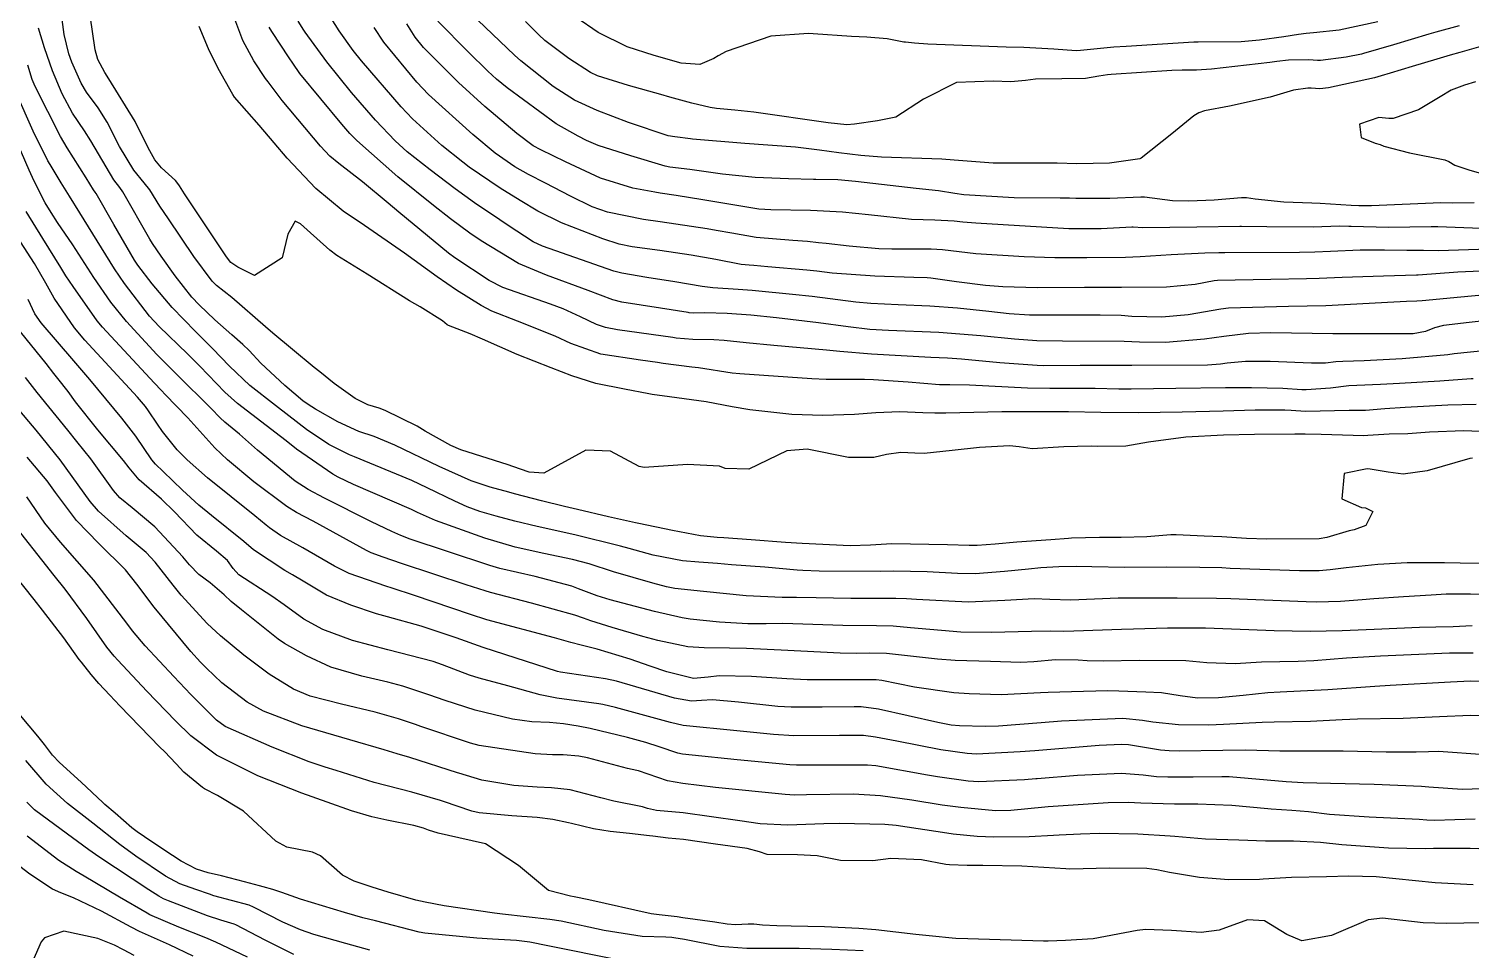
# Model space of a CAD drawing. Header units: feet. Extents: x 1313709 to 1317500, y 405869 to 411659.
# Drawn here: x 1315703.2 to 1315998.6, y 408169 to 408357.8 of the extents above; entities that cross this region are included whole.
import ezdxf

# ---------------------------------------------------------------- set-up
doc = ezdxf.new("R2010")
doc.units = ezdxf.units.FT
doc.layers.add('C-TOPO-MAJR', color=32, linetype='CONTINUOUS')

msp = doc.modelspace()

# ---------------------------------------------------------------- linework, layer by layer
at = {"layer": 'C-TOPO-MAJR'}
for points in [[(1316002, 408275.25), (1315997.09, 408275.43), (1315990.05, 408275.16), (1315985.62, 408274.8), (1315981.77, 408274.74), (1315977.41, 408274.47), (1315976.61, 408274.42), (1315967.88, 408274.64), (1315964.58, 408274.72), (1315962.49, 408274.75), (1315954.21, 408274.7), (1315947.9, 408274.52), (1315940.15, 408274.12), (1315932.48, 408273.09), (1315927.87, 408272.29), (1315922.04, 408272.21), (1315920.8, 408272.31), (1315915.14, 408272.16), (1315908.68, 408271.76), (1315906.03, 408272.14), (1315904.07, 408272.36), (1315897.92, 408272.01), (1315892.31, 408271.38), (1315886.57, 408270.8), (1315884.66, 408270.83), (1315881.82, 408270.99), (1315878.82, 408270.57), (1315876.27, 408269.93), (1315871.09, 408269.99), (1315862.59, 408271.64), (1315858.46, 408271.34), (1315850.65, 408267.57), (1315845.82, 408267.72), (1315844.68, 408268.2), (1315838.12, 408268.51), (1315829.2, 408267.92), (1315828.2, 408268.09), (1315822.35, 408271.23), (1315817.24, 408271.43), (1315808.67, 408266.74), (1315805.67, 408266.97), (1315802.34, 408268.11), (1315801.34, 408268.44), (1315791.67, 408271.52), (1315789.59, 408272.39), (1315784.35, 408275.39), (1315782.74, 408276.4), (1315776.2, 408279.61), (1315774.95, 408280.04), (1315772.61, 408280.78), (1315770.06, 408282.06), (1315765.75, 408285.14), (1315762.79, 408287.48), (1315761.66, 408288.37), (1315757.18, 408292.11), (1315753.19, 408295.45), (1315751.7, 408296.72), (1315744.75, 408302.71), (1315741.65, 408305.18), (1315740.73, 408306.07), (1315736.99, 408311.16), (1315731.78, 408318.86), (1315730.04, 408321.48), (1315727.98, 408324.77), (1315726.85, 408326.21), (1315724.67, 408328.81), (1315721.75, 408333.65), (1315719.21, 408338.7), (1315717.41, 408341.58), (1315715, 408344.84), (1315713.93, 408346.63), (1315712.03, 408350.93), (1315711.41, 408352.66), (1315710.42, 408356.6), (1315709.52, 408363.28)], [(1315999.64, 408280.84), (1315993.84, 408280.67), (1315985.11, 408280.19), (1315980.92, 408279.93), (1315976.93, 408279.6), (1315976.66, 408279.59), (1315973.64, 408279.57), (1315964.7, 408279.39), (1315961.75, 408279.56), (1315960.46, 408279.65), (1315954.35, 408279.64), (1315947.79, 408279.48), (1315939.42, 408279.24), (1315930.37, 408279.08), (1315922.75, 408279.15), (1315916.11, 408279.29), (1315911.65, 408279.35), (1315909.08, 408279.34), (1315905.73, 408279.34), (1315902.46, 408279.34), (1315890.98, 408279.05), (1315888.75, 408279.03), (1315886.27, 408279.14), (1315881.6, 408279.32), (1315876.64, 408279.09), (1315872.28, 408278.75), (1315865.84, 408278.54), (1315859.48, 408278.78), (1315850.83, 408279.7), (1315847.21, 408280.36), (1315841.9, 408281.35), (1315834.38, 408282.39), (1315830.86, 408282.88), (1315830.2, 408283.01), (1315825.19, 408283.98), (1315819.33, 408285.12), (1315814.41, 408286.66), (1315810.14, 408288.32), (1315803.18, 408291.08), (1315796.08, 408294.2), (1315793.56, 408295.32), (1315789.16, 408296.98), (1315788.86, 408297.17), (1315787.92, 408297.99), (1315783.32, 408300.8), (1315781.16, 408302.07), (1315772.47, 408307.54), (1315766.31, 408311.36), (1315764.83, 408312.43), (1315760.17, 408316.58), (1315758.84, 408317.83), (1315757.71, 408318.4), (1315756.26, 408315.73), (1315755.06, 408310.85), (1315749.39, 408307.27), (1315746.01, 408308.98), (1315745.37, 408309.37), (1315744.6, 408309.92), (1315743.66, 408311.08), (1315735.09, 408323.99), (1315734.03, 408325.6), (1315733.91, 408325.81), (1315733.22, 408326.69), (1315730.4, 408329.29), (1315728.99, 408330.94), (1315727.66, 408333.42), (1315725, 408338.79), (1315719.6, 408347.57), (1315718.77, 408348.83), (1315717.3, 408351.54), (1315716.77, 408353.46), (1315715.73, 408360.55)], [(1316001.84, 408291.9), (1315995.13, 408291.2), (1315993.82, 408291.03), (1315984.44, 408290.17), (1315976.69, 408289.75), (1315972.33, 408289.62), (1315970.85, 408289.53), (1315968.79, 408289.32), (1315965.88, 408289.26), (1315957.45, 408289.66), (1315952.4, 408289.63), (1315948.61, 408289.26), (1315947.29, 408289.09), (1315944.62, 408288.91), (1315929.09, 408288.81), (1315928.03, 408288.82), (1315918.53, 408288.78), (1315911.08, 408288.74), (1315909.69, 408288.78), (1315902.05, 408289.35), (1315894.23, 408290.08), (1315891.37, 408290.3), (1315887.93, 408290.45), (1315875.8, 408291.14), (1315869.31, 408291.69), (1315866.57, 408291.94), (1315855.81, 408292.91), (1315850.13, 408293.43), (1315845.6, 408293.95), (1315843.51, 408294.09), (1315839.17, 408294.12), (1315835.79, 408294.41), (1315835.1, 408294.52), (1315823.75, 408296.15), (1315821.3, 408296.59), (1315819.46, 408297.24), (1315816.18, 408298.8), (1315812.63, 408300.39), (1315810.03, 408301.35), (1315800.25, 408304.82), (1315797.48, 408306.25), (1315790.47, 408310.86), (1315789.15, 408311.83), (1315779, 408320.22), (1315776.77, 408322.1), (1315771.56, 408326.47), (1315766.71, 408330.17), (1315764.86, 408331.68), (1315762.93, 408333.73), (1315755.1, 408343.14), (1315752.18, 408346.92), (1315751.68, 408347.64), (1315749.31, 408351.25), (1315747.05, 408355.43), (1315744.98, 408360.84)], [(1316003.64, 408308.28), (1315995.84, 408307.9), (1315987.75, 408307.31), (1315987.38, 408307.3), (1315980.64, 408307.14), (1315972.17, 408306.81), (1315967.45, 408306.61), (1315964.88, 408306.55), (1315957.6, 408306.4), (1315946.67, 408306.21), (1315945.94, 408306.14), (1315942.04, 408305.43), (1315936.21, 408304.87), (1315927, 408304.77), (1315919.39, 408304.76), (1315909.74, 408304.69), (1315902.7, 408304.9), (1315899.11, 408305.21), (1315893.19, 408305.93), (1315887.96, 408306.71), (1315887.18, 408306.77), (1315884.44, 408306.81), (1315876.47, 408307.14), (1315867.71, 408307.75), (1315864.56, 408308.11), (1315862.52, 408308.35), (1315854.56, 408309.02), (1315851.66, 408309.29), (1315850.7, 408309.36), (1315849.08, 408309.53), (1315843.87, 408310.52), (1315838.83, 408311.42), (1315832.44, 408312.34), (1315826.75, 408313.09), (1315824.11, 408313.67), (1315820.76, 408314.79), (1315812.31, 408318.01), (1315807.47, 408320.4), (1315803.83, 408322.6), (1315799.7, 408325.17), (1315793.35, 408329.48), (1315792.05, 408330.44), (1315787.79, 408333.88), (1315781.77, 408339.34), (1315779.43, 408341.81), (1315771.32, 408351.23), (1315769.65, 408353.32), (1315766.77, 408357.38), (1315764.62, 408360.75)], [(1316000.6, 408354.17), (1315996.26, 408352.96), (1315994.29, 408352.41), (1315991.57, 408351.6), (1315986.54, 408350.06), (1315981.99, 408348.72), (1315980.18, 408348.16), (1315978.78, 408347.76), (1315969.4, 408345.68), (1315967.63, 408345.49), (1315965.8, 408345.6), (1315965.17, 408345.64), (1315962.19, 408345.24), (1315957.43, 408343.76), (1315949.07, 408341.97), (1315943.97, 408341), (1315942.82, 408340.61), (1315941.8, 408339.99), (1315937.32, 408336.27), (1315931.01, 408331.3), (1315930.72, 408331.17), (1315924.55, 408330.25), (1315917.83, 408330.15), (1315913.81, 408330.28), (1315908.01, 408330.25), (1315900.69, 408330.25), (1315892.69, 408330.88), (1315890.17, 408331.09), (1315877.8, 408331.5), (1315873.59, 408331.82), (1315869.07, 408332.38), (1315865.11, 408332.94), (1315860.22, 408333.53), (1315849.86, 408334.3), (1315839.13, 408335.18), (1315838.74, 408335.24), (1315835.48, 408335.67), (1315834.14, 408335.87), (1315826.01, 408338.62), (1315819.57, 408341.03), (1315814.92, 408343.18), (1315810.57, 408345.98), (1315803.93, 408351.2), (1315802.63, 408352.37), (1315793.62, 408361)], [(1315979.51, 408359.21), (1315971.53, 408357.54), (1315966.32, 408356.94), (1315964.77, 408356.86), (1315963.21, 408356.66), (1315960.24, 408356.17), (1315955.27, 408355.47), (1315951.5, 408355.14), (1315942.69, 408355.06), (1315941.78, 408355.04), (1315935.35, 408354.65), (1315927.94, 408354.19), (1315925.39, 408354.02), (1315918.59, 408353.34), (1315917.7, 408353.3), (1315913.11, 408353.59), (1315907.01, 408353.94), (1315903.33, 408354.06), (1315887.32, 408354.66), (1315884.62, 408354.83), (1315882.75, 408355.03), (1315882.41, 408355.09), (1315879.02, 408355.71), (1315874.8, 408356.05), (1315871.7, 408356.19), (1315863.82, 408356.77), (1315862.86, 408356.82), (1315855.13, 408356.31), (1315846.03, 408353.14), (1315844.38, 408352.23), (1315843.52, 408351.68), (1315840.61, 408350.47), (1315836.81, 408350.78), (1315831.27, 408352.32), (1315825.76, 408354.13), (1315819.77, 408357.05), (1315815.22, 408360.21)], [(1315998.86, 408269.81), (1315998.34, 408269.77), (1315989.57, 408267.24), (1315984.64, 408266.53), (1315981.63, 408266.94), (1315977.93, 408267.59), (1315977.29, 408267.63), (1315972.59, 408266.7), (1315972.12, 408261.49), (1315976.11, 408259.75), (1315976.96, 408259.65), (1315978.45, 408258.88), (1315977, 408256.04), (1315974.66, 408255.11), (1315973.63, 408254.96), (1315969.06, 408253.58), (1315967.45, 408253.31), (1315956.75, 408253.22), (1315952.55, 408253.39), (1315947.54, 408253.71), (1315943.94, 408253.86), (1315938.19, 408254.1), (1315937.06, 408254.1), (1315932.2, 408253.73), (1315926.92, 408253.54), (1315922.5, 408253.55), (1315916.75, 408253.4), (1315916.13, 408253.37), (1315912.52, 408253.1), (1315905.56, 408252.59), (1315901.11, 408252.22), (1315897.43, 408251.94), (1315895.75, 408251.91), (1315891.37, 408252.09), (1315879.97, 408252.25), (1315875.55, 408251.98), (1315871.43, 408251.88), (1315861.6, 408252.34), (1315858.14, 408252.56), (1315851.11, 408253.09), (1315845.55, 408253.49), (1315844.16, 408253.58), (1315840.78, 408253.94), (1315834.99, 408255), (1315828.15, 408256.45), (1315827.43, 408256.59), (1315821.92, 408257.8), (1315815.6, 408259.28), (1315812.93, 408259.91), (1315808.16, 408261.11), (1315802.66, 408262.54), (1315801.51, 408262.85), (1315797.65, 408263.86), (1315793.77, 408265.17), (1315787.21, 408268.11), (1315778.18, 408272.52), (1315773.9, 408274.23), (1315770.77, 408275.3), (1315766.47, 408277.25), (1315761.94, 408279.88), (1315760.41, 408280.8), (1315759.33, 408281.59), (1315755.6, 408284.72), (1315750.73, 408289.3), (1315748.3, 408291.86), (1315747.02, 408293.14), (1315744.78, 408295.11), (1315741.27, 408298.18), (1315738.06, 408301.26), (1315736.61, 408302.82), (1315733.15, 408307.16), (1315730.27, 408311.24), (1315728.52, 408313.8), (1315727.95, 408314.72), (1315722.48, 408324.4), (1315721.83, 408325.25), (1315720.6, 408326.83), (1315715.87, 408334.86), (1315714.57, 408336.9), (1315712.15, 408340.49), (1315710.02, 408344.44), (1315708.03, 408349.19), (1315706.41, 408353.89), (1315705.18, 408357.92)], [(1315999.03, 408286.11), (1315998.58, 408286.07), (1315992.17, 408285.59), (1315983.91, 408285.11), (1315980.01, 408284.89), (1315975.18, 408284.74), (1315973.55, 408284.66), (1315969.78, 408284.2), (1315964.81, 408283.82), (1315963.94, 408283.85), (1315960.02, 408284.12), (1315953.64, 408284.23), (1315948.31, 408284.22), (1315938.14, 408284.11), (1315928.98, 408283.95), (1315926.46, 408283.97), (1315921.59, 408284.09), (1315912.32, 408284.12), (1315907.76, 408284.19), (1315895.85, 408284.75), (1315891.83, 408284.82), (1315889.68, 408284.88), (1315883.32, 408285.38), (1315876.22, 408285.85), (1315874.36, 408285.91), (1315866.5, 408285.97), (1315863.56, 408286.08), (1315848.78, 408287.07), (1315847.27, 408287.25), (1315840.38, 408288.3), (1315838.97, 408288.47), (1315833.14, 408289.21), (1315831.96, 408289.41), (1315828.44, 408289.87), (1315820.37, 408291.16), (1315814.19, 408293.33), (1315810.99, 408294.79), (1315803.26, 408297.92), (1315798.01, 408299.94), (1315795.81, 408301.08), (1315790.78, 408304.25), (1315786.8, 408306.95), (1315780.14, 408311.84), (1315771.91, 408317.51), (1315767.6, 408320.44), (1315761.98, 408325.06), (1315756.07, 408331.27), (1315753.41, 408334.46), (1315750.4, 408338.05), (1315745.32, 408343.82), (1315744.96, 408344.32), (1315741.97, 408349.64), (1315739.96, 408353.72), (1315738.08, 408358.29)], [(1316006.75, 408298.57), (1315998.19, 408297.65), (1315992.92, 408296.98), (1315991.07, 408296.51), (1315989.24, 408295.8), (1315986.7, 408295.31), (1315981.52, 408295.27), (1315978.92, 408295.33), (1315970.26, 408295.31), (1315957.58, 408295.49), (1315953.01, 408295.37), (1315947.97, 408294.76), (1315943.95, 408294.18), (1315935.98, 408293.51), (1315930.65, 408293.59), (1315927.5, 408293.76), (1315914.88, 408293.79), (1315909.65, 408293.85), (1315905.1, 408294.19), (1315898.2, 408294.88), (1315889.58, 408295.55), (1315879.27, 408295.95), (1315875.41, 408296.18), (1315871.03, 408296.7), (1315864.92, 408297.54), (1315856.3, 408298.59), (1315851.06, 408299.14), (1315846.2, 408299.49), (1315841.66, 408299.58), (1315839.36, 408299.54), (1315838.44, 408299.61), (1315838.25, 408299.64), (1315832.55, 408300.53), (1315824.62, 408301.79), (1315822.83, 408302.26), (1315817.73, 408304.21), (1315809.23, 408307.29), (1315803.51, 408309.71), (1315795.84, 408314.34), (1315793.52, 408315.94), (1315789.54, 408318.86), (1315786.08, 408321.57), (1315778.78, 408327.49), (1315770.36, 408334.91), (1315768.96, 408336.33), (1315767.3, 408338.25), (1315758.72, 408348.65), (1315757.24, 408350.75), (1315756.53, 408351.86), (1315752.98, 408357.24), (1315752.45, 408358.16)], [(1316004.52, 408303.55), (1315996.5, 408302.81), (1315988.55, 408302.07), (1315987.45, 408301.99), (1315985.34, 408301.9), (1315982.74, 408301.77), (1315968.83, 408301.05), (1315961.16, 408300.91), (1315948.89, 408300.56), (1315947.31, 408300.36), (1315940.66, 408299.18), (1315935.24, 408298.69), (1315929.07, 408298.87), (1315926.94, 408299.03), (1315922.6, 408299.14), (1315908.15, 408299.11), (1315903.99, 408299.4), (1315899.83, 408299.89), (1315893.39, 408300.56), (1315887.72, 408301), (1315881.27, 408301.27), (1315875.65, 408301.49), (1315872.58, 408301.76), (1315863.64, 408302.96), (1315862.96, 408303.04), (1315860.26, 408303.3), (1315851.36, 408304.21), (1315848.45, 408304.41), (1315843.26, 408304.72), (1315841.13, 408304.99), (1315835.53, 408305.97), (1315829.76, 408306.85), (1315824.68, 408307.7), (1315823.01, 408308.16), (1315808.43, 408313.29), (1315806.49, 408314.17), (1315801.37, 408317.47), (1315797.92, 408319.81), (1315796.57, 408320.68), (1315794.46, 408322.12), (1315790.52, 408325.03), (1315785.39, 408328.92), (1315780.7, 408332.62), (1315778.21, 408334.86), (1315774.22, 408339.09), (1315769.31, 408344.75), (1315764.26, 408351.01), (1315759.76, 408357.14), (1315759.52, 408357.51), (1315758.34, 408359.34)], [(1316004.18, 408312.73), (1315991.88, 408312.31), (1315988.82, 408312.37), (1315988.36, 408312.38), (1315985.44, 408312.35), (1315980.87, 408312.43), (1315975.89, 408312.43), (1315969.8, 408312.16), (1315966.59, 408312.02), (1315963.47, 408311.97), (1315948.14, 408311.9), (1315946.92, 408311.88), (1315944.08, 408311.83), (1315937.15, 408311.51), (1315930.83, 408311.06), (1315927.81, 408310.96), (1315919.89, 408310.86), (1315913.3, 408310.86), (1315907.04, 408311.05), (1315897.17, 408311.67), (1315890.3, 408312.48), (1315887.98, 408312.66), (1315879.97, 408312.66), (1315877.29, 408312.74), (1315871.2, 408313.24), (1315866.52, 408313.78), (1315864.94, 408313.97), (1315862.68, 408314.2), (1315859.64, 408314.4), (1315852.14, 408315.07), (1315847.17, 408315.91), (1315843.94, 408316.5), (1315842.12, 408316.79), (1315832.48, 408318.22), (1315829.08, 408318.73), (1315821.68, 408320.2), (1315818.56, 408321.3), (1315814.16, 408323.49), (1315808.99, 408326.19), (1315805.51, 408327.93), (1315802.71, 408329.49), (1315798.71, 408332.3), (1315794.1, 408336.11), (1315785.08, 408344.36), (1315782.67, 408346.84), (1315775.93, 408355.05), (1315773.93, 408358.09)], [(1316000.66, 408316.89), (1315991.77, 408317.24), (1315990.38, 408317.25), (1315981.7, 408317.07), (1315973.99, 408317.26), (1315973.51, 408317.3), (1315971.61, 408317.33), (1315966.27, 408317.17), (1315956.75, 408317.24), (1315951.59, 408317.28), (1315951.19, 408317.28), (1315942.42, 408317.12), (1315931.38, 408317), (1315929.37, 408317.14), (1315929.13, 408317.15), (1315922.83, 408316.83), (1315916.23, 408316.84), (1315897.15, 408317.98), (1315894.5, 408318.19), (1315892.68, 408318.35), (1315888.78, 408318.57), (1315883.98, 408318.75), (1315875.17, 408319.65), (1315869.87, 408320.22), (1315864.65, 408320.5), (1315863.3, 408320.54), (1315855.17, 408320.69), (1315852.72, 408320.87), (1315851.06, 408321.12), (1315841.24, 408322.74), (1315835.75, 408323.63), (1315832.52, 408324.13), (1315831.39, 408324.3), (1315826.92, 408325.13), (1315820.31, 408327.19), (1315813.13, 408330.51), (1315808.03, 408332.97), (1315806.5, 408333.82), (1315803.14, 408336.33), (1315796.56, 408341.85), (1315791.19, 408346.78), (1315784.01, 408353.99), (1315782.3, 408356.1), (1315780.62, 408358.8)], [(1315999.21, 408322.14), (1315994.7, 408322.07), (1315992.39, 408322.13), (1315978.17, 408321.51), (1315975.57, 408321.5), (1315974.01, 408321.59), (1315967.7, 408321.98), (1315965.97, 408322.04), (1315960.22, 408322.3), (1315954.36, 408322.89), (1315952.57, 408323.15), (1315951.57, 408323.19), (1315945.93, 408322.71), (1315940.74, 408322.46), (1315937.4, 408322.57), (1315931.67, 408323.27), (1315930.94, 408323.31), (1315924.61, 408323.06), (1315917.64, 408323.06), (1315916.31, 408323.09), (1315914.39, 408323.09), (1315904.99, 408323.18), (1315894.7, 408323.75), (1315892.83, 408324.02), (1315889.5, 408324.6), (1315884.94, 408325.11), (1315872.51, 408326.52), (1315868.87, 408326.84), (1315864.37, 408326.95), (1315863.92, 408326.95), (1315858.76, 408327.03), (1315851.94, 408327.33), (1315845.25, 408327.98), (1315838.55, 408328.95), (1315834.51, 408329.45), (1315833.49, 408329.64), (1315826.52, 408331.75), (1315819.78, 408333.92), (1315817.38, 408334.94), (1315815.68, 408335.77), (1315811.18, 408338.33), (1315801.18, 408345.69), (1315798.99, 408347.51), (1315797.21, 408349.15), (1315793.18, 408353.07), (1315786.99, 408359.39)], [(1315996.11, 408358.42), (1315991.33, 408357.11), (1315989.91, 408356.68), (1315982.67, 408354.48), (1315976.58, 408352.72), (1315976.11, 408352.59), (1315973.01, 408351.97), (1315967.74, 408351.3), (1315967.15, 408351.31), (1315965.36, 408351.45), (1315961.19, 408351.38), (1315958.77, 408351.12), (1315957.35, 408350.92), (1315945.4, 408349.5), (1315942.32, 408349.35), (1315939.42, 408349.34), (1315937.3, 408349.25), (1315924.84, 408348.42), (1315924.13, 408348.38), (1315922.33, 408348.06), (1315919.62, 408347.6), (1315914.77, 408347.53), (1315909.38, 408347.46), (1315907.35, 408347.21), (1315904.34, 408346.91), (1315900.69, 408347.1), (1315893.21, 408346.76), (1315886.45, 408343.41), (1315880.75, 408339.72), (1315877.01, 408338.92), (1315872.31, 408338.28), (1315870.76, 408338.15), (1315866.88, 408338.5), (1315851.65, 408340.73), (1315847.82, 408341.13), (1315844.02, 408341.45), (1315842.73, 408341.65), (1315838.98, 408342.56), (1315834.48, 408343.79), (1315832.61, 408344.31), (1315826.04, 408346.18), (1315819.66, 408348.18), (1315818.22, 408348.85), (1315813.77, 408351.73), (1315808.88, 408355.41), (1315807.64, 408356.56), (1315804.89, 408359.32)], [(1316004.96, 408248.27), (1315996.33, 408248.3), (1315993.15, 408248.35), (1315985.48, 408248.37), (1315979.48, 408248.04), (1315973.02, 408247.36), (1315969.69, 408246.97), (1315967.45, 408246.77), (1315963.44, 408246.71), (1315949.22, 408247.25), (1315947.53, 408247.33), (1315943.05, 408247.45), (1315936.1, 408247.46), (1315927.68, 408247.45), (1315920.9, 408247.56), (1315917.78, 408247.6), (1315914.16, 408247.55), (1315910.49, 408247.34), (1315907.91, 408247.11), (1315903.04, 408246.6), (1315897.02, 408246.13), (1315893.42, 408246.19), (1315887.17, 408246.56), (1315880.35, 408246.65), (1315877.66, 408246.6), (1315865.08, 408246.66), (1315861.75, 408246.78), (1315860.58, 408246.87), (1315853.93, 408247.46), (1315847.11, 408247.98), (1315844.21, 408248.23), (1315840.39, 408248.49), (1315837.07, 408248.8), (1315831.04, 408249.97), (1315826.13, 408251.32), (1315824.39, 408251.81), (1315815.05, 408254.11), (1315807.3, 408255.84), (1315802.72, 408256.94), (1315798.88, 408257.94), (1315795.55, 408258.9), (1315792.98, 408259.85), (1315790.43, 408261.03), (1315784.79, 408263.76), (1315781.62, 408265.22), (1315769.91, 408270.12), (1315768.9, 408270.52), (1315764.66, 408272.64), (1315760.03, 408275.71), (1315758.57, 408276.85), (1315753.71, 408280.59), (1315748.46, 408284.74), (1315744.3, 408288.69), (1315740.81, 408292.31), (1315737.36, 408295.77), (1315732.54, 408300.71), (1315728.45, 408305.55), (1315725.51, 408309.39), (1315724.84, 408310.4), (1315720.58, 408317.69), (1315717.01, 408324.03), (1315716.81, 408324.3), (1315716.42, 408324.79), (1315714.92, 408327.25), (1315711.03, 408333.41), (1315709.67, 408335.7), (1315704.49, 408345.98), (1315703.9, 408347.39), (1315702.99, 408350.33)], [(1315999.5, 408346.92), (1315997.22, 408346.28), (1315994.49, 408345.21), (1315992.26, 408343.84), (1315987.79, 408341.22), (1315982.65, 408339.41), (1315981.71, 408339.39), (1315979.72, 408339.65), (1315975.76, 408338.27), (1315976.07, 408335.52), (1315978.96, 408334.38), (1315979.93, 408334.07), (1315980.72, 408333.77), (1315985.97, 408332.38), (1315993.21, 408330.95), (1315994.02, 408330.58), (1315995.28, 408329.85), (1315998.14, 408328.91), (1316002.35, 408327.66)], [(1316003.72, 408241.86), (1315998.45, 408241.94), (1315993.48, 408241.93), (1315990.41, 408241.78), (1315984.75, 408241.42), (1315978.64, 408241), (1315976.3, 408240.79), (1315971.81, 408240.46), (1315966.92, 408240.35), (1315964.78, 408240.39), (1315949.36, 408241), (1315946.42, 408241.08), (1315938.37, 408241.12), (1315931.26, 408241.13), (1315928.47, 408241.15), (1315926.27, 408241.11), (1315916.58, 408240.73), (1315912.31, 408240.85), (1315909.07, 408240.98), (1315903.1, 408240.67), (1315895.55, 408240.34), (1315884.99, 408240.88), (1315882.98, 408241.03), (1315880.73, 408241.06), (1315879.85, 408241.05), (1315871.55, 408241.1), (1315864.46, 408241.22), (1315860.4, 408241.26), (1315857.51, 408241.27), (1315850.14, 408241.64), (1315841.4, 408242.49), (1315835.49, 408243.13), (1315833.78, 408243.46), (1315830.97, 408244.19), (1315822.91, 408246.54), (1315817.94, 408248.16), (1315814.51, 408249.08), (1315808.7, 408250.29), (1315802.83, 408251.62), (1315796.56, 408253.43), (1315786.5, 408257.02), (1315782.82, 408258.71), (1315781.6, 408259.29), (1315769.71, 408264.44), (1315766.55, 408265.94), (1315765.48, 408266.56), (1315758.03, 408271.66), (1315755.87, 408273.37), (1315754.74, 408274.28), (1315745.95, 408281.02), (1315743.35, 408283.37), (1315738.2, 408288.68), (1315735.84, 408291.08), (1315735.67, 408291.23), (1315729.88, 408296.81), (1315727.94, 408298.94), (1315722.76, 408305.61), (1315720.72, 408308.62), (1315713.65, 408320.06), (1315711.49, 408323.49), (1315709.84, 408326.24), (1315707.56, 408329.99), (1315707.11, 408330.76), (1315704.11, 408336.83), (1315700.59, 408344.69)], [(1315998.81, 408235.49), (1315994.89, 408235.28), (1315991.36, 408235.22), (1315988, 408235.14), (1315978.74, 408234.69), (1315972.17, 408234.43), (1315965.62, 408234.34), (1315958.25, 408234.47), (1315953.08, 408234.67), (1315944.22, 408234.97), (1315936.41, 408234.98), (1315929.47, 408234.81), (1315926.96, 408234.7), (1315917.24, 408234.35), (1315915.05, 408234.34), (1315912.36, 408234.35), (1315908.58, 408234.3), (1315900.33, 408234.08), (1315894.08, 408234.16), (1315883.74, 408235.08), (1315880.2, 408235.37), (1315876.81, 408235.44), (1315869.88, 408235.55), (1315857.64, 408235.95), (1315854.22, 408235.9), (1315850.48, 408235.85), (1315844.63, 408236.2), (1315838.63, 408236.82), (1315836.98, 408237.08), (1315831.37, 408238.4), (1315822.24, 408240.78), (1315819.59, 408241.59), (1315815.78, 408243.08), (1315814.44, 408243.57), (1315806.88, 408245.58), (1315799.69, 408247.25), (1315797.58, 408247.84), (1315788.93, 408250.71), (1315781.31, 408253.26), (1315779.37, 408254), (1315777.57, 408254.79), (1315773.4, 408256.76), (1315763.77, 408261.61), (1315760.4, 408263.38), (1315757.75, 408265.11), (1315750.01, 408271.46), (1315746.33, 408274.72), (1315743.36, 408277.19), (1315742.4, 408278.07), (1315740.51, 408279.99), (1315733.5, 408286.99), (1315733.01, 408287.47), (1315729.39, 408291.09), (1315723.2, 408297.82), (1315719.99, 408301.81), (1315716.54, 408306.83), (1315712.2, 408313.54), (1315709.09, 408318.12), (1315707.76, 408320.14), (1315706.57, 408322.17), (1315704.31, 408326.57), (1315703.95, 408327.34), (1315703.25, 408328.85), (1315697.87, 408341.28)], [(1315998.99, 408229.86), (1315994.13, 408229.86), (1315983.16, 408229.42), (1315980.05, 408229.26), (1315973.04, 408228.83), (1315966.37, 408228.31), (1315963.16, 408228.18), (1315955.68, 408228), (1315950.27, 408227.69), (1315944.48, 408227.89), (1315940.19, 408228.27), (1315930.7, 408228.4), (1315923.25, 408228.25), (1315919.98, 408228.3), (1315918.1, 408228.43), (1315913.49, 408228.49), (1315909.02, 408228.08), (1315906.39, 408227.96), (1315900.17, 408228.16), (1315892.92, 408228.38), (1315889.31, 408228.66), (1315878.84, 408229.77), (1315875.39, 408229.88), (1315872.63, 408229.83), (1315869.38, 408229.89), (1315857.26, 408230.51), (1315850.2, 408230.8), (1315846.71, 408230.89), (1315841.5, 408230.94), (1315838.19, 408231.16), (1315832, 408232.49), (1315828.94, 408233.31), (1315822.66, 408235.11), (1315818.3, 408236.51), (1315816.77, 408237.06), (1315815.03, 408237.66), (1315806.17, 408240.1), (1315797.74, 408242.27), (1315796.63, 408242.61), (1315792.78, 408243.9), (1315779.49, 408248.27), (1315775.75, 408249.55), (1315773.34, 408250.45), (1315772.34, 408250.93), (1315761.42, 408256.89), (1315758.01, 408258.72), (1315756.04, 408259.92), (1315749.27, 408264.97), (1315743.88, 408269.48), (1315741.3, 408271.97), (1315739.48, 408273.98), (1315735.76, 408278.09), (1315731.15, 408282.89), (1315730.35, 408283.72), (1315728.89, 408285.26), (1315718.3, 408296.66), (1315717.21, 408297.99), (1315712.27, 408304.99), (1315710.79, 408307.21), (1315709.74, 408308.87), (1315706.05, 408314.86), (1315702.64, 408320.39)], [(1316001.75, 408224.08), (1315998.49, 408224.13), (1315994.36, 408223.9), (1315982, 408223.24), (1315978.88, 408223.05), (1315969.24, 408222.35), (1315959.49, 408221.89), (1315956.98, 408221.74), (1315951.9, 408221.19), (1315946.86, 408220.71), (1315942.53, 408220.66), (1315939, 408221.11), (1315935.19, 408221.74), (1315931.95, 408221.88), (1315926.46, 408222.07), (1315924.2, 408222.15), (1315916.75, 408221.98), (1315911.95, 408221.82), (1315910.37, 408221.73), (1315902.37, 408221.34), (1315895.77, 408221.51), (1315892.64, 408221.76), (1315884.61, 408222.89), (1315877.87, 408224.26), (1315876.71, 408224.38), (1315872.44, 408224.39), (1315862.6, 408224.44), (1315858.47, 408224.6), (1315851.2, 408225.1), (1315844.6, 408225.25), (1315842.36, 408224.93), (1315839.31, 408224.7), (1315833.89, 408226.06), (1315830.46, 408227.24), (1315826.37, 408228.63), (1315819.62, 408230.72), (1315816.35, 408231.51), (1315814.21, 408232.03), (1315810.84, 408233), (1315797.02, 408236.73), (1315793.68, 408237.78), (1315782.21, 408241.66), (1315777.63, 408243.18), (1315776.34, 408243.59), (1315768.82, 408246.19), (1315765.77, 408247.72), (1315759.33, 408251.44), (1315754.76, 408254.01), (1315752.48, 408255.53), (1315751.77, 408256.13), (1315749.49, 408258.04), (1315739.8, 408265.79), (1315735.6, 408269.49), (1315733.6, 408271.54), (1315730.57, 408275.26), (1315729.53, 408276.78), (1315727.73, 408279.55), (1315727.07, 408280.43), (1315725.46, 408282.29), (1315714.69, 408294), (1315712.55, 408296.54), (1315708.36, 408302.64), (1315706.69, 408305.65), (1315704.38, 408309.68), (1315698.62, 408318.57)], [(1316001.6, 408217.03), (1315998.43, 408217.11), (1315992.11, 408216.8), (1315984.65, 408216.48), (1315975.34, 408216.34), (1315972.2, 408216.22), (1315965.7, 408215.9), (1315958.22, 408215.75), (1315955.8, 408215.68), (1315947.9, 408215.23), (1315944.9, 408215.09), (1315938.68, 408215.17), (1315933.37, 408215.72), (1315931.31, 408216.09), (1315927.26, 408216.51), (1315914.66, 408215.96), (1315910.52, 408215.62), (1315901.76, 408214.93), (1315899.09, 408214.82), (1315893.79, 408214.95), (1315892.13, 408215.14), (1315889.4, 408215.69), (1315877.21, 408218.38), (1315873.66, 408218.86), (1315872.25, 408218.9), (1315865.69, 408218.84), (1315859.34, 408218.81), (1315856.61, 408218.96), (1315848.57, 408219.82), (1315843.2, 408220.34), (1315840.99, 408220.16), (1315838.9, 408220.05), (1315835.44, 408220.64), (1315823.53, 408224.13), (1315821.29, 408224.64), (1315812.1, 408226), (1315811.5, 408226.14), (1315800.7, 408229.6), (1315796.28, 408231.04), (1315790.75, 408232.99), (1315783.57, 408235.39), (1315776.66, 408237.3), (1315774.38, 408237.96), (1315769.12, 408239.7), (1315764.13, 408241.76), (1315759.38, 408244.61), (1315757.23, 408245.95), (1315755.63, 408246.83), (1315749.22, 408251.03), (1315747.21, 408252.72), (1315740.61, 408258.11), (1315737.98, 408260.19), (1315734.69, 408263.24), (1315730.74, 408267.09), (1315729.11, 408268.62), (1315728.37, 408269.51), (1315725.1, 408274.33), (1315722.22, 408278.05), (1315715.72, 408285.92), (1315712.42, 408289.76), (1315705.71, 408297.52), (1315704.42, 408299.43), (1315703.07, 408302.35)], [(1316001.43, 408209.03), (1315991.89, 408209.7), (1315989.85, 408209.68), (1315987.36, 408209.58), (1315981.22, 408209.62), (1315972.38, 408209.82), (1315970.44, 408209.82), (1315959.43, 408209.78), (1315952.35, 408209.97), (1315947.71, 408209.96), (1315938.78, 408209.81), (1315936.73, 408209.85), (1315934.96, 408210.03), (1315928.42, 408211.06), (1315926.95, 408211.18), (1315922.43, 408210.98), (1315909.2, 408209.87), (1315906.26, 408209.66), (1315897.28, 408209.2), (1315895.38, 408209.28), (1315889.97, 408210.07), (1315880.95, 408211.82), (1315876.57, 408212.69), (1315874.14, 408212.97), (1315869.24, 408213.02), (1315859.87, 408212.96), (1315855.74, 408213.18), (1315846.14, 408214.17), (1315839.23, 408214.82), (1315837.23, 408215.08), (1315834.58, 408215.68), (1315823.32, 408218.72), (1315820.76, 408219.36), (1315819.94, 408219.51), (1315811.32, 408220.66), (1315807.95, 408221.34), (1315801.28, 408223.18), (1315795.45, 408224.74), (1315793.43, 408225.39), (1315787.95, 408227.51), (1315786.02, 408228.15), (1315776.69, 408230.56), (1315769.46, 408232.5), (1315763.4, 408234.71), (1315759.49, 408236.85), (1315755.52, 408239.76), (1315752.96, 408241.58), (1315746.22, 408245.9), (1315745.02, 408247.23), (1315743.85, 408248.83), (1315741.61, 408250.76), (1315737.58, 408254.06), (1315733.01, 408258.84), (1315730.34, 408261.44), (1315725.8, 408265.38), (1315723.73, 408267.83), (1315722.59, 408269.37), (1315717.3, 408275.65), (1315712.77, 408281.4), (1315711.23, 408283.46), (1315709.11, 408286.14), (1315708.31, 408287.17), (1315706.72, 408289.22), (1315700.57, 408296.79)], [(1316002.87, 408202.14), (1315996.72, 408201.96), (1315989.92, 408202.43), (1315988.45, 408202.56), (1315978.72, 408202.94), (1315969.81, 408203.18), (1315964.18, 408203.33), (1315960.71, 408203.5), (1315949.05, 408204.5), (1315947.52, 408204.56), (1315941.64, 408204.48), (1315936.45, 408204.46), (1315934.17, 408204.56), (1315931.43, 408204.89), (1315927, 408205.21), (1315917.95, 408204.79), (1315909.68, 408204.12), (1315909.45, 408204.1), (1315907.15, 408203.92), (1315897.76, 408203.52), (1315895.59, 408203.66), (1315889.32, 408204.54), (1315887.26, 408204.89), (1315876.68, 408206.79), (1315874.93, 408206.94), (1315868.84, 408206.94), (1315863.5, 408206.92), (1315860.42, 408206.92), (1315859.05, 408206.99), (1315848.24, 408208.04), (1315839.05, 408208.95), (1315837.05, 408209.17), (1315836.13, 408209.37), (1315832.31, 408210.69), (1315829.59, 408211.57), (1315825.84, 408212.59), (1315818.15, 408214.47), (1315815.72, 408214.94), (1315812.71, 408215.37), (1315809.85, 408215.65), (1315806.18, 408215.82), (1315802.24, 408216.34), (1315794.58, 408218.19), (1315788.47, 408220.15), (1315785.15, 408221.35), (1315779.8, 408223.11), (1315776.73, 408223.93), (1315771.37, 408225.14), (1315765.06, 408226.97), (1315760.05, 408229.3), (1315755.57, 408231.83), (1315754.27, 408232.74), (1315746.76, 408238.75), (1315744.66, 408240.48), (1315743.22, 408241.8), (1315740.3, 408244.27), (1315738.04, 408246.02), (1315736.08, 408247.98), (1315734.73, 408249.59), (1315729, 408255.78), (1315724.34, 408259.64), (1315721.83, 408261.7), (1315720.54, 408263.21), (1315715.86, 408269.67), (1315713.05, 408273.25), (1315711.2, 408275.57), (1315704.88, 408283.27), (1315702.5, 408286.33)], [(1315999.39, 408195.88), (1315991.1, 408195.59), (1315989.54, 408195.65), (1315987.93, 408195.79), (1315977.69, 408196.27), (1315969.6, 408196.85), (1315965.3, 408197.34), (1315961.85, 408197.64), (1315957.64, 408197.93), (1315956.97, 408197.99), (1315949.55, 408198.69), (1315942.65, 408198.9), (1315937.84, 408198.91), (1315930.92, 408199.16), (1315928.34, 408199.3), (1315924.23, 408199.23), (1315911.95, 408198.36), (1315911.26, 408198.3), (1315904.33, 408197.65), (1315901.21, 408197.6), (1315894.07, 408198.25), (1315890.28, 408198.76), (1315884.07, 408199.74), (1315877.63, 408200.65), (1315872.09, 408200.95), (1315862.5, 408200.85), (1315860.01, 408200.81), (1315858.1, 408200.89), (1315843.81, 408202.38), (1315837.13, 408203.18), (1315834.03, 408203.74), (1315828.04, 408205.73), (1315827.69, 408205.84), (1315825.78, 408206.27), (1315817.64, 408208.43), (1315815.87, 408208.78), (1315812.65, 408209.03), (1315810.42, 408209.07), (1315806.92, 408209.27), (1315795.45, 408210.97), (1315793.68, 408211.41), (1315783.48, 408214.87), (1315782.37, 408215.25), (1315778.9, 408216.39), (1315774.12, 408217.75), (1315767.2, 408219.4), (1315760.8, 408221.06), (1315757.37, 408222.49), (1315752.41, 408225.58), (1315747.23, 408229.49), (1315742.45, 408233.39), (1315739.7, 408235.95), (1315734.37, 408241.78), (1315732.73, 408243.78), (1315729.08, 408248.52), (1315727.22, 408250.5), (1315723.12, 408253.89), (1315717.44, 408258.94), (1315715.75, 408260.97), (1315709.64, 408269.47), (1315704.7, 408275.54), (1315700.61, 408280.38)], [(1316007.34, 408189.53), (1315998.4, 408189.87), (1315990.85, 408189.82), (1315989.2, 408189.79), (1315981.69, 408189.95), (1315972.12, 408190.62), (1315967.77, 408191.08), (1315962.19, 408191.35), (1315956.5, 408191.38), (1315951.01, 408191.53), (1315944.21, 408191.74), (1315937.9, 408192.29), (1315936.93, 408192.4), (1315930.31, 408192.78), (1315922.46, 408192.9), (1315918.6, 408192.79), (1315914.24, 408192.58), (1315913.07, 408192.52), (1315908.07, 408192.25), (1315900.83, 408192.14), (1315897.44, 408192.31), (1315892.54, 408192.81), (1315891.24, 408192.98), (1315880.84, 408194.53), (1315878.54, 408194.76), (1315869.25, 408195), (1315866, 408194.9), (1315858.67, 408194.64), (1315853.01, 408194.92), (1315848.79, 408195.51), (1315837.21, 408197.19), (1315831.76, 408197.65), (1315829.93, 408198.06), (1315828.87, 408198.39), (1315823.04, 408199.56), (1315820.32, 408200.25), (1315814.06, 408201.86), (1315810.23, 408202.3), (1315807.33, 408202.43), (1315802.5, 408202.78), (1315795.99, 408203.88), (1315791.23, 408205.27), (1315790.96, 408205.36), (1315781.23, 408208.5), (1315778.62, 408209.25), (1315775.94, 408210.05), (1315768.97, 408212.09), (1315759.09, 408214.96), (1315751.25, 408217.99), (1315747.92, 408219.8), (1315742.7, 408223.79), (1315739.55, 408226.77), (1315738.33, 408228.03), (1315736.38, 408230.2), (1315728.88, 408239.28), (1315725.34, 408244.01), (1315723, 408246.93), (1315717.56, 408252.37), (1315712.97, 408257.08), (1315708.64, 408262.82), (1315706.94, 408265.16), (1315702.82, 408270.01)], [(1315999.04, 408182.4), (1315991.25, 408182.83), (1315979.13, 408184.06), (1315973.55, 408184.2), (1315968.98, 408184.04), (1315961.82, 408183.9), (1315956.03, 408183.57), (1315955.22, 408183.5), (1315948.97, 408183.42), (1315942.98, 408183.93), (1315936.84, 408184.9), (1315934.22, 408185.51), (1315932.19, 408185.78), (1315924.52, 408185.83), (1315916.37, 408185.63), (1315915.59, 408185.65), (1315906.56, 408186.2), (1315898.58, 408186.34), (1315895.34, 408186.34), (1315891.74, 408186.48), (1315890.99, 408186.59), (1315886.03, 408187.51), (1315879.76, 408187.8), (1315876.04, 408187.35), (1315869.46, 408187.4), (1315864.68, 408188.36), (1315860.6, 408188.54), (1315854.41, 408188.62), (1315852.82, 408189.16), (1315850.32, 408189.87), (1315843.8, 408190.76), (1315837.28, 408191.66), (1315834.11, 408191.95), (1315831, 408192.37), (1315830.34, 408192.47), (1315826.25, 408192.89), (1315822.24, 408193.35), (1315818.83, 408193.89), (1315814.31, 408194.94), (1315813.72, 408195.09), (1315810.52, 408195.82), (1315807.32, 408196.23), (1315802.11, 408196.53), (1315795.46, 408197.19), (1315793.92, 408197.52), (1315788.14, 408199.46), (1315787.49, 408199.68), (1315781.66, 408201.38), (1315773.9, 408203.34), (1315766.17, 408205.83), (1315763.91, 408206.54), (1315760.6, 408207.6), (1315753, 408210.61), (1315743.42, 408214.88), (1315741.65, 408216.14), (1315736.38, 408221.39), (1315732.86, 408225.06), (1315727.04, 408231.38), (1315724.45, 408234.44), (1315723.26, 408236.03), (1315716.52, 408244.86), (1315709.66, 408252.6), (1315706.49, 408256.54), (1315702.81, 408261.93)], [(1316000.63, 408174.59), (1315993.54, 408174.49), (1315988.74, 408174.64), (1315980.47, 408175.57), (1315977.52, 408175.24), (1315969.97, 408172.05), (1315963.91, 408170.96), (1315960.84, 408172.21), (1315956.28, 408175.05), (1315952.76, 408175.26), (1315946.96, 408173.14), (1315943.33, 408172.64), (1315937.24, 408173.06), (1315931.92, 408173.23), (1315930.18, 408173.05), (1315921.19, 408171.36), (1315915.48, 408171.01), (1315911.98, 408170.87), (1315910.98, 408170.86), (1315895.5, 408171.32), (1315893.08, 408171.41), (1315892.31, 408171.47), (1315888.27, 408171.86), (1315884.89, 408172.26), (1315876.66, 408173.16), (1315873.19, 408173.43), (1315866.14, 408173.77), (1315859.36, 408173.95), (1315856.39, 408174), (1315853.49, 408174.15), (1315851.68, 408174.32), (1315850.52, 408174.34), (1315847.96, 408174.21), (1315846.19, 408174.33), (1315843.72, 408174.73), (1315837.15, 408175.67), (1315835.95, 408175.84), (1315832.27, 408176.23), (1315830.66, 408176.44), (1315817.9, 408179.31), (1315814.9, 408179.98), (1315814.12, 408180.1), (1315809.62, 408181.26), (1315803.48, 408186.39), (1315796.72, 408190.78), (1315791.28, 408192.05), (1315787.01, 408193), (1315785.04, 408193.64), (1315784.03, 408194.02), (1315782.08, 408194.57), (1315776.55, 408195.64), (1315773.42, 408196.34), (1315769.25, 408197.6), (1315764.3, 408199.32), (1315759.08, 408201.19), (1315750.08, 408204.75), (1315741.66, 408208.95), (1315736.35, 408212.94), (1315733.21, 408216.01), (1315727.37, 408222.09), (1315721.4, 408228.42), (1315720.67, 408229.24), (1315719.19, 408231.12), (1315715.07, 408236.95), (1315710.62, 408242.98), (1315708.41, 408245.75), (1315699.06, 408257.67)], [(1315874.06, 408168.86), (1315867.68, 408169.17), (1315860.98, 408169.33), (1315858.45, 408169.39), (1315854.14, 408169.39), (1315850.22, 408169.34), (1315844.72, 408169.79), (1315837.45, 408171.2), (1315835.3, 408171.57), (1315834.88, 408171.63), (1315833.65, 408171.69), (1315828.83, 408171.81), (1315821.02, 408173.08), (1315812.2, 408174.93), (1315809.91, 408175.32), (1315800.23, 408176.39), (1315798.59, 408176.58), (1315788.28, 408178.13), (1315784.35, 408178.82), (1315782.47, 408179.29), (1315776.8, 408180.92), (1315773.54, 408181.93), (1315769.86, 408183.18), (1315767.47, 408184.4), (1315762.95, 408188.35), (1315761.29, 408189.13), (1315756.04, 408190.12), (1315753.75, 408191.38), (1315747.13, 408197.5), (1315741.83, 408200.73), (1315739.2, 408202.07), (1315738.79, 408202.33), (1315734.95, 408205.5), (1315733.37, 408207.22), (1315730.99, 408209.69), (1315730.04, 408210.61), (1315721.85, 408219.1), (1315719.78, 408221.25), (1315717.54, 408223.64), (1315715.93, 408225.52), (1315713.95, 408228.02), (1315713.53, 408228.58), (1315710.34, 408232.98), (1315706.01, 408238.7), (1315704.26, 408240.85), (1315697.65, 408249.2)], [(1315824.09, 408166.98), (1315809.51, 408169.89), (1315805.8, 408170.65), (1315803.04, 408170.97), (1315798.19, 408171.24), (1315794.94, 408171.51), (1315784.28, 408172.53), (1315783.15, 408172.74), (1315774.19, 408175), (1315771.61, 408175.66), (1315769.98, 408176.13), (1315767.82, 408176.74), (1315758.85, 408179.44), (1315755.02, 408180.84), (1315753.14, 408181.45), (1315751.19, 408181.97), (1315750.41, 408182.19), (1315747.39, 408183.05), (1315742.64, 408184.26), (1315739.91, 408184.89), (1315737.54, 408185.62), (1315734.4, 408187.24), (1315732.63, 408188.4), (1315728.36, 408191.23), (1315725.35, 408193.27), (1315724.32, 408194.1), (1315720.89, 408197.12), (1315718.78, 408198.86), (1315718.34, 408199.25), (1315713.9, 408203.45), (1315709.46, 408207.45), (1315708.05, 408208.97), (1315706.37, 408211.15), (1315705.05, 408212.85), (1315701.48, 408217.13)], [(1315773.03, 408169), (1315768.1, 408170.41), (1315761.59, 408172.26), (1315758.81, 408173.17), (1315755.22, 408174.75), (1315749.18, 408177.86), (1315748.29, 408178.21), (1315741.08, 408180.17), (1315740.19, 408180.46), (1315737.39, 408181.42), (1315734.09, 408182.63), (1315731.21, 408184.21), (1315725.14, 408188.27), (1315721.82, 408190.65), (1315716.29, 408195.07), (1315711.14, 408199.1), (1315706.72, 408203.02), (1315702.58, 408207.88)], [(1315757.49, 408168.1), (1315751.6, 408171.08), (1315745.61, 408174.24), (1315745.27, 408174.38), (1315742.52, 408175.15), (1315739.81, 408176.04), (1315731.8, 408179.1), (1315730.76, 408179.53), (1315729.8, 408180.06), (1315727.78, 408181.39), (1315717.51, 408188.11), (1315715.46, 408189.58), (1315709.81, 408193.74), (1315704.34, 408197.78), (1315702.78, 408199.33)], [(1315748, 408167.59), (1315741.51, 408170.68), (1315739.44, 408171.52), (1315733.95, 408173.71), (1315728.01, 408176.28), (1315727.44, 408176.57), (1315721.76, 408179.86), (1315714.54, 408184.15), (1315712.92, 408185.11), (1315709.35, 408187.4), (1315702.88, 408192.38)], [(1315736.85, 408167.76), (1315731.99, 408170.08), (1315725.85, 408172.86), (1315724.13, 408173.74), (1315718.1, 408177), (1315712.31, 408179.76), (1315709.77, 408180.74), (1315708.04, 408181.55), (1315703.41, 408184.56), (1315701.32, 408186.13)], [(1315724.76, 408167.96), (1315722.55, 408169.09), (1315720.77, 408170.01), (1315717.35, 408171.38), (1315710.36, 408172.9), (1315706.42, 408171.53), (1315705.75, 408170.71), (1315702.01, 408162.35)]]:
    msp.add_lwpolyline(points, dxfattribs=at)

doc.saveas('drawing.dxf')
